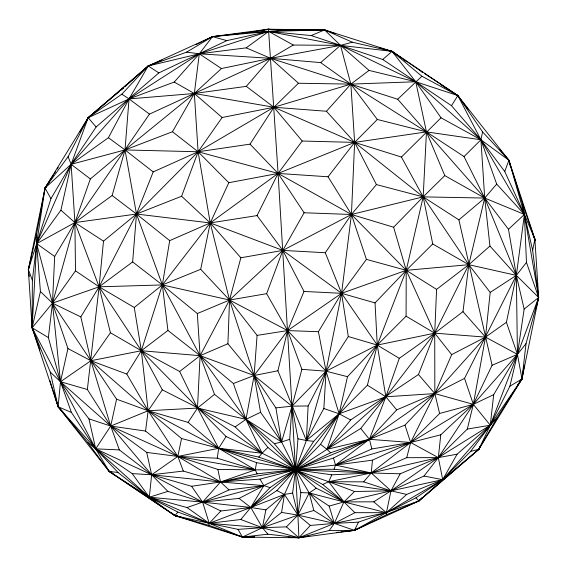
<?xml version="1.0" encoding="UTF-8"?>
<svg xmlns="http://www.w3.org/2000/svg" width="567" height="567" viewBox="0 0 567 567"><rect width="100%" height="100%" fill="white"/><g stroke="black" fill="none" stroke-linecap="round" stroke-linejoin="round"><path stroke-width="0.85" d="M53.496 174.827L45.02 188.024L36.678 233.724L36.664 243.633L32.121 327.797L58.103 406.737L109.155 471.425L174.927 515.63L242.442 537.084L298.887 537.778L354.503 530.372L418.8 501.037L478.839 449.298L521.98 378.976L538.65 297.477L534.879 239.203L508.897 160.263L457.845 95.575L392.073 51.37L324.558 29.916L268.113 29.222L212.497 36.628L148.2 65.963L88.161 117.702L45.02 188.024L28.35 269.523L32.121 327.797L39.931 350.016M50.016 380.783L58.103 406.737L87.651 442.338L109.155 471.425L174.927 515.63L209.216 523.298L240.798 519.5L250.777 507.493L270.048 487.62L295.542 469.759L326.968 449.319L339.13 413.79L347.486 376.694L377.268 345.076L406.071 316.188L406.234 270.324L423.18 196.869L426.455 131.891L415.739 81.754L392.073 51.37L379.344 47.727M48.982 182.248L45.02 188.024L36.664 243.633L32.376 280.318L32.121 327.797L50.236 372.087L58.103 406.737L95.681 448.851L118.049 472.502L149.319 497.238L174.927 515.63L208.862 525.34L242.442 537.084L254.633 536.992M534.872 240.961L534.879 239.203L522.724 204.637L508.897 160.263L502.206 152.204M524.496 365.176L521.98 378.976L497.032 417.836L478.839 449.298L418.8 501.037L386.566 514.701L354.503 530.372L334.353 523.398L309.221 492.943L295.542 469.759L281.572 441.984L275.888 407.893L254.115 375.51L227.913 343.744L229.529 300.035L240.855 257.787L210.229 222.937L181.61 196.246L136.491 214.028L74.915 222.583L36.664 243.633L28.35 269.523L28.683 272.139M424.74 73.696L457.845 95.575L482.56 131.87L480.936 139.78L484.707 198.053L489.945 246.043L468.781 264.69L436.576 289.397L434.719 333.169L434.846 393.59L439.609 413.478L410.643 442.487L371.236 472.963L363.645 481.844L328.732 481.73L258.765 457.094L218.678 448.32L181.553 438.497L148.157 410.749L90.883 360.725L67.948 348.535L52.462 303.139L36.664 243.633L50.945 198.656L71.144 164.31L96.121 126.973L158.845 72.902L226.814 40.626L268.652 31.433L287.108 30.193L324.558 29.916L335.203 33.644M421.146 71.527L422.535 72.236L392.073 51.37L340.498 45.367L293.267 45.041L270.65 58.323L149.461 114.116L74.915 222.583L54.68 256.454L52.462 303.139L48.358 337.556L60.492 381.733L71.428 412.443L95.681 448.851L109.155 471.425L149.319 497.238L177.818 512.058L209.216 523.298L242.442 537.084L254.668 536.751M534.787 240.961L534.879 239.203L524.404 214.439L484.707 198.053L423.18 196.869L376.417 184.58L351.434 214.482L325.281 252.733L341.589 293.323L348.308 336.536L326.06 371.208L308.136 405.958L306.364 440.502L295.542 469.759L284.428 494.424L262.401 527.707L242.442 537.084L240.061 536.028M249.756 32.425L268.113 29.222L268.652 31.433L278.092 173.438L291.991 406.178L297.966 438.808L306.364 440.502L323.849 408.502L326.06 371.208L341.589 293.323L351.434 214.482L354.63 142.395L350.86 84.122L340.498 45.367L324.558 29.916L268.652 31.433L249.756 32.425L212.497 36.628L203.114 41.214M288.525 537.254L298.887 537.778L297.923 515.105L300.893 492.603L295.542 469.759L289.702 439.305L291.991 406.178L301.885 369.323L287.604 330.589L266.646 293.671L282.813 250.394L304.11 212.774L351.434 214.482L393.618 227.225L406.234 270.324L434.719 333.169L451.679 354.623L434.846 393.59L410.643 442.487L406.737 457.689L371.236 472.963L328.732 481.73L322.736 484.466L295.542 469.759L262.06 453.203L226.077 436.526L141.339 350.732L99.097 286.817L74.915 222.583L71.144 164.31L68.111 156.676L88.161 117.702L120.225 90.33M536.07 308.554L538.65 297.477L532.647 250.373L524.404 214.439L508.897 160.263L480.936 139.78L426.455 131.891L354.63 142.395L278.092 173.438L228.806 182.709L210.229 222.937L200.704 269.297L229.529 300.035L257.085 335.38L254.115 375.51L245.979 419.367L262.06 453.203L258.765 457.094M297.966 438.808L295.542 469.759L292.629 493.099L297.923 515.105L310.39 525.432L334.353 523.398L358.422 522.157L418.8 501.037L442.699 479.675L478.839 449.298L480.844 445.4M33.807 331.787L32.121 327.797L52.462 303.139L99.097 286.817L132.65 261.926L136.491 214.028L125.009 149.936L129.049 98.913L148.2 65.963L161.9 60.159M62.894 411.897L58.103 406.737L60.492 381.733L67.948 348.535M460.992 99.835L457.845 95.575L415.739 81.754L350.86 84.122L273.896 107.255L222.115 117.504L198.103 151.765L136.491 214.028L103.499 241.145L99.097 286.817L87.361 389.508L110.7 426.058L151.644 474.777L167.86 491.376L202.61 502.121L220.868 510.973L250.777 507.493L284.428 494.424L292.629 493.099M522.724 204.637L538.65 297.477L526.027 343.609L517.444 354.382L493.687 394.653L473.339 404.349L410.643 442.487L372.462 460.17L371.236 472.963L390.975 490.852L406.688 494.41L442.699 479.675L446.775 476.67M79.933 131.934L88.161 117.702L129.049 98.913L194.332 93.491L246.291 86.354L273.896 107.255L354.63 142.395L401.422 157.052L423.18 196.869L468.781 264.69L490.2 292.395L485.48 337.11L473.339 404.349L467.314 429.07L438.334 457.619L424.003 476.046L390.975 490.852L373.766 501.816L343.928 501.915L309.221 492.943L300.893 492.603M209.457 38.308L212.497 36.628L268.652 31.433L311.233 35.572L382.768 59.5L451.509 105.703L480.936 139.78L504.743 171.496L524.404 214.439L526.467 262.429L538.65 297.477L517.444 354.382L473.339 404.349L440.772 434.818L438.334 457.619L442.699 479.675L415.965 497.805L386.403 512.696L354.503 530.372L340.639 531.938M493.687 394.653L490.278 425.229L478.839 449.298L475.975 451.304M44.722 190.618L45.02 188.024L68.111 156.676M144.465 494.764L209.216 523.298L238.02 529.365L242.442 537.084L267.907 534.192L298.887 537.778L334.353 523.398L386.403 512.696L442.699 479.675L470.603 451.403L490.278 425.229L521.98 378.976L526.027 343.609M87.651 442.338L95.681 448.851L151.644 474.777L191.589 486.295L220.513 481.978L257.113 473.87L335.508 465.06L369.401 439.297L385.851 396.787L399.281 358.344L434.719 333.169L462.991 311.659L468.781 264.69L484.707 198.053L496.685 184.091L480.936 139.78L457.845 95.575L441.48 85.057M128.879 82.789L148.2 65.963L199.293 53.815L268.652 31.433L340.498 45.367L415.739 81.754L480.936 139.78L524.404 214.439L516.339 275.378L506.416 322.29L485.48 337.11L434.846 393.59L404.966 425.13L369.401 439.297L330.639 452.792L263.825 485.614L228.983 489.909L220.513 481.978L177.818 456.421L145.556 431.076L148.157 410.749L141.339 350.732L134.266 307.491L99.097 286.817L75.496 270.849L74.915 222.583L90.359 178.938L125.009 149.936L194.332 93.491L221.428 68.543L270.65 58.323L340.498 45.367L352.376 42.22L392.073 51.37L400.607 57.501M497.032 417.836L490.278 425.229L438.334 457.619L400.182 473.806L371.236 472.963L334.098 469.263L255.285 469.866L217.26 458.207L218.678 448.32L226.077 436.526M124.953 86.744L148.2 65.963L186.663 52.136L199.293 53.815L246.198 47.855L270.65 58.323L397.687 99.26L484.707 198.053L508.486 229.288L516.339 275.378L524.142 309.079L517.444 354.382L509.903 386.198L490.278 425.229L442.699 479.675L390.975 490.852L343.928 501.915L329.165 506.083L309.221 492.943L297.923 515.105L286.406 526.863L262.401 527.707L238.02 529.365M517.784 384.674L521.98 378.976L522.767 373.759M523.022 372.023L523.284 370.286M191.589 486.295L202.61 502.121L209.216 523.298L262.401 527.707L281.586 512.412L284.428 494.424L276.916 490.561L250.777 507.493L209.216 523.298L187.046 507.55L149.319 497.238L95.681 448.851L32.121 327.797L32.461 326.075M50.945 198.656L45.02 188.024L71.144 164.31L129.049 98.913L199.293 53.815L270.65 58.323L320.667 62.604L350.86 84.122L426.455 131.891L464.033 156.577L484.707 198.053L516.339 275.378L517.444 354.382L490.278 425.229L457.101 454.174L438.334 457.619L371.236 472.963L331.837 474.813L328.732 481.73L354.545 491.497L390.975 490.852L438.334 457.619L473.339 404.349L492.085 365.283L458.887 219.876L423.18 196.869L354.63 142.395L302.204 141.027L278.092 173.438L210.229 222.937L169.696 240.628L162.36 284.925L141.339 350.732L126.795 374.071L148.157 410.749L177.818 456.421L183.325 471.064L220.513 481.978L263.825 485.614L270.048 487.62M119.616 91.259L88.161 117.702L71.144 164.31L36.664 243.633L40.413 291.523L52.462 303.139L116.582 399.175L148.157 410.749L218.678 448.32L256.504 462.651L255.285 469.866L257.113 473.87M208.862 525.34L209.216 523.298L220.868 510.973M406.688 494.41L386.403 512.696L354.892 512.667L334.353 523.398L297.923 515.105L284.428 494.424L265.873 509.875L262.401 527.707L267.907 534.192M532.647 250.373L534.879 239.203L532.576 233.569M181.553 438.497L177.818 456.421L151.644 474.777L132.217 473.622L95.681 448.851L88.955 418.878L60.492 381.733L50.236 372.087M116.582 399.175L110.7 426.058L95.681 448.851L119.339 449.893L151.644 474.777L202.61 502.121L250.777 507.493L265.873 509.875M54.68 256.454L36.664 243.633L60.91 210.173L71.144 164.31L108.403 137.717L129.049 98.913L174.225 82.073L199.293 53.815L212.497 36.628L226.814 40.626M40.413 291.523L32.121 327.797L48.358 337.556M534.49 240.932L534.879 239.203L533.646 236.857M28.648 271.253L28.35 269.523L36.678 233.724M246.291 86.354L270.65 58.323L298.469 83.236L350.86 84.122L377.317 119.474L426.455 131.891L444.783 175.607L423.18 196.869L432.734 243.966L406.234 270.324L377.268 345.076L367.416 385.22L339.13 413.79L313.679 441.353L306.364 440.502L277.901 370.761L287.604 330.589L304.004 291.438L282.813 250.394L257.042 215.588L210.229 222.937L136.491 214.028L112.138 195.516L125.009 149.936L172.481 131.728L194.332 93.491L199.293 53.815L221.428 68.543M32.376 280.318L28.35 269.523L29.753 264.392M537.849 299.986L538.65 297.477L516.339 275.378L489.945 246.043M334.098 469.263L335.508 465.06L333.481 458.037L369.401 439.297L434.846 393.59L464.55 378.352L516.339 275.378L526.467 262.429M479.732 446.846L478.839 449.298L470.603 451.403M504.743 171.496L508.897 160.263L504.198 154.997M181.61 196.246L198.103 151.765L194.332 93.491L174.225 82.073M28.35 269.523L29.271 267.05M330.639 452.792L326.968 449.319L350.647 419.963L418.467 374.518L434.719 333.169L468.781 264.69L516.339 275.378L490.2 292.395M298.469 83.236L273.896 107.255L198.103 151.765L153.203 171.907L136.491 214.028L99.097 286.817L80.819 316.896L90.883 360.725L110.7 426.058L119.339 449.893M86.687 120.806L88.161 117.702L121.806 94.193L148.2 65.963L158.845 72.902M358.422 522.157L354.503 530.372L329.25 530.521L298.887 537.778L262.401 527.707L240.798 519.5M257.042 215.588L278.092 173.438L328.052 176.769L351.434 214.482L406.234 270.324L436.576 289.397M400.182 473.806L390.975 490.852L386.403 512.696L386.566 514.701M457.101 454.174L442.699 479.675L424.003 476.046M419.672 499.541L418.8 501.037L416.242 501.646M350.647 419.963L339.13 413.79L326.06 371.208L318.42 331.709L341.589 293.323L366.417 259.381L351.434 214.482L278.092 173.438L198.103 151.765L125.009 149.936L71.144 164.31L90.359 178.938M276.916 490.561L295.542 469.759L320.546 444.287L339.13 413.79L377.268 345.076L375.035 302.906L406.234 270.324L468.781 264.69L432.734 243.966M451.509 105.703L457.845 95.575L421.883 76.233L392.073 51.37L386.07 50.024M313.679 441.353L295.542 469.759L250.777 507.493L239.076 498.407L202.61 502.121L149.319 497.238L132.217 473.622M54.432 173.36L55.375 171.893M57.26 168.966L58.203 167.499M172.481 131.728L198.103 151.765L250.033 144.153L273.896 107.255L326.464 111.26L354.63 142.395L376.417 184.58M88.955 418.878L110.7 426.058L148.157 410.749L188.109 422.38L197.486 408.063L214.517 394.37L200.087 355.679L162.36 284.925L136.491 214.028L169.696 240.628M347.486 376.694L326.06 371.208L287.604 330.589L229.529 300.035L162.36 284.925L99.097 286.817L110.437 332.758L141.339 350.732L162.325 389.848L148.157 410.749L197.486 408.063L245.979 419.367L281.572 441.984L289.702 439.305M50.47 180.079L51.958 177.91M110.437 332.758L90.883 360.725L60.492 381.733L110.7 426.058L146.718 452.416L177.818 456.421L255.285 469.866L220.513 481.978L151.644 474.777L146.718 452.416M75.496 270.849L52.462 303.139L60.492 381.733L87.361 389.508M329.25 530.521L334.353 523.398L343.928 501.915L354.545 491.497M355.559 528.997L354.503 530.372L357.458 528.6M328.052 176.769L354.63 142.395L377.317 119.474M320.546 444.287L326.968 449.319L360.74 428.468L385.851 396.787L434.719 333.169L485.48 337.11L517.444 354.382L521.98 378.976L520.676 380.159M171.539 512.809L174.927 515.63L177.818 512.058M326.464 111.26L350.86 84.122L369.032 70.414L415.739 81.754L441.041 117.808L480.936 139.78L464.033 156.577M467.314 429.07L490.278 425.229L473.339 404.349L434.846 393.59L396.702 409.891L369.401 439.297L295.542 469.759L259.962 479.115L220.513 481.978L202.61 502.121L187.046 507.55M286.406 526.863L298.887 537.778L310.39 525.432M421.798 497.826L418.8 501.037L415.965 497.805M393.618 227.225L423.18 196.869L351.434 214.482L282.813 250.394L229.529 300.035L200.087 355.679L179.64 371.491L141.339 350.732L90.883 360.725L126.795 374.071M401.422 157.052L441.041 117.808M228.806 182.709L198.103 151.765L210.229 222.937L162.36 284.925L167.931 330.441L200.087 355.679L245.979 419.367L267.865 447.441L262.06 453.203L218.678 448.32L177.818 456.421L110.7 426.058L145.556 431.076M397.687 99.26L421.883 76.233M508.486 229.288L524.404 214.439L496.685 184.091M382.768 59.5L392.073 51.37M120.891 89.749L127.554 83.951M320.667 62.604L340.498 45.367L369.032 70.414M458.887 219.876L484.707 198.053L444.783 175.607M120.955 90.139L123.634 87.885M134.266 307.491L162.36 284.925L200.704 269.297M524.142 309.079L538.65 297.477M167.931 330.441L141.339 350.732L200.087 355.679L254.115 375.51L291.991 406.178L308.136 405.958M120.906 89.827L123.62 87.821M246.198 47.855L268.652 31.433L293.267 45.041M112.138 195.516L74.915 222.583L52.462 303.139L80.819 316.896M162.325 389.848L235.177 426.873L245.979 419.367L260.558 412.287L254.115 375.51L229.529 300.035L210.229 222.937L282.813 250.394L341.589 293.323L377.268 345.076L399.281 358.344M373.766 501.816L386.403 512.696L343.928 501.915L316.23 488.208L309.221 492.943L313.834 510.484L334.353 523.398L329.165 506.083M186.663 52.136L212.497 36.628M45.02 188.024L46.529 187.124M509.903 386.198L521.98 378.976M451.679 354.623L485.48 337.11L462.991 311.659M239.076 498.407L263.825 485.614L259.962 479.115M196.076 44.651L201.547 41.979M228.983 489.909L202.61 502.121L263.825 485.614L250.777 507.493L262.401 527.707L297.923 515.105L313.834 510.484M440.772 434.818L410.643 442.487L371.853 448.951L335.508 465.06L371.236 472.963L295.542 469.759L256.504 462.651M227.913 343.744L200.087 355.679L197.486 408.063L218.678 448.32L255.285 469.866L217.87 469.426L177.818 456.421L217.26 458.207M492.085 365.283L517.444 354.382L506.416 322.29M311.233 35.572L324.558 29.916L328.612 31.596M132.65 261.926L162.36 284.925L197.323 313.544L229.529 300.035L266.646 293.671M266.504 29.874L268.113 29.222L287.108 30.193M197.323 313.544L200.087 355.679L233.391 383.519L254.115 375.51L277.901 370.761M167.86 491.376L149.319 497.238L151.644 474.777L183.325 471.064M333.481 458.037L295.542 469.759L220.513 481.978L217.87 469.426M439.609 413.478L473.339 404.349L464.55 378.352M263.053 30.434L268.113 29.222L272.415 29.718M214.517 394.37L245.979 419.367L274.364 443.706L281.572 441.984L291.991 406.178L326.06 371.208L377.268 345.076L434.719 333.169L406.071 316.188M240.855 257.787L282.813 250.394L325.281 252.733M298.887 537.778L305.563 536.616M307.229 536.325L308.902 536.028M257.085 335.38L287.604 330.589L318.42 331.709M372.462 460.17L335.508 465.06L410.643 442.487L438.334 457.619L406.737 457.689M321.042 30.313L324.558 29.916L352.376 42.22M336.309 532.427L338.91 532.13M275.888 407.893L291.991 406.178L297.923 515.105L281.586 512.412M344.849 531.265L347.486 531.024M349.237 530.861L353.624 530.457M304.004 291.438L341.589 293.323L375.035 302.906M301.885 369.323L326.06 371.208L306.364 440.502L339.13 413.79L385.851 396.787L434.846 393.59L418.467 374.518M173.849 514.248L174.927 515.63L177.549 515.935M106.688 467.796L109.155 471.425L118.049 472.502M331.837 474.813L295.542 469.759L218.678 448.32L188.109 422.38M174.927 515.63L180.965 517.026M366.417 259.381L406.234 270.324L341.589 293.323L287.604 330.589L254.115 375.51L281.572 441.984L260.558 412.287M268.113 29.222L269.807 29.69M348.308 336.536L377.268 345.076L385.851 396.787L396.702 409.891M108.347 469.873L109.155 471.425L111.635 472.24M363.645 481.844L390.975 490.852L328.732 481.73L343.928 501.915L354.892 512.667M323.849 408.502L339.13 413.79L295.542 469.759L316.23 488.208M53.985 392.343L58.103 406.737L71.428 412.443M109.155 471.425L112.982 473.48M367.416 385.22L385.851 396.787L326.968 449.319L369.401 439.297L410.643 442.487L404.966 425.13M103.499 241.145L74.915 222.583L60.91 210.173M121.806 94.193L129.049 98.913L149.461 114.116M403.456 59.542L405.589 61.08M58.103 406.737L59.507 407.758M108.403 137.717L125.009 149.936L153.203 171.907M267.865 447.441L295.542 469.759L343.928 501.915L322.736 484.466M222.115 117.504L194.332 93.491L273.896 107.255L302.204 141.027M235.177 426.873L262.06 453.203L197.486 408.063L179.64 371.491M250.033 144.153L278.092 173.438L304.11 212.774M482.56 131.87L508.897 160.263L510.236 166.181M501.845 152.367L503.021 153.685M88.161 117.702L96.121 126.973M499.974 149.518L501.086 150.857M274.364 443.706L295.542 469.759L245.979 419.367L233.391 383.519M360.74 428.468L369.401 439.297L371.853 448.951M462.041 101.252L468.335 109.764M457.845 95.575L458.738 97.077M28.903 273.882L29.243 276.498"/></g></svg>
